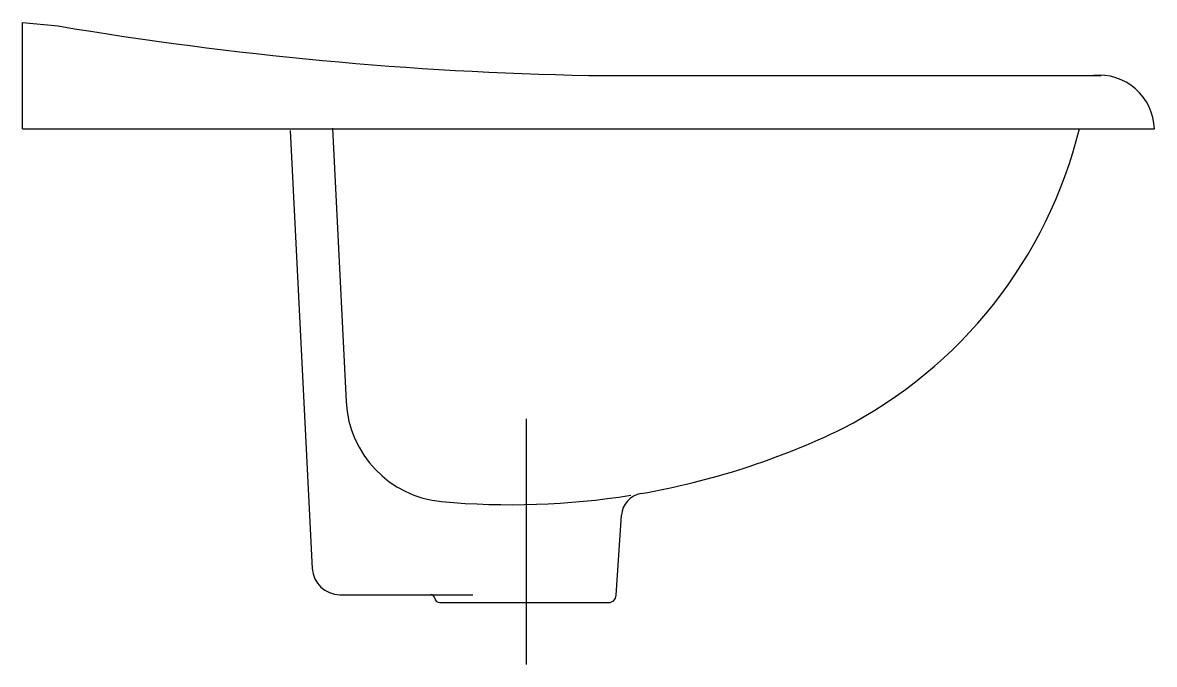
# Model space of a CAD drawing. Extents: x -1650.631 to -1650.207, y 1296.469 to 1296.709.
import ezdxf

# ---------------------------------------------------------------- set-up
doc = ezdxf.new("R2010")
doc.units = 0
doc.header["$LTSCALE"] = 0.2
doc.header["$MEASUREMENT"] = 0
doc.linetypes.add('AXES', pattern=[0.54, 0.3, -0.08, 0.08, -0.08])
doc.linetypes.add('CONTINU', pattern=[0])
doc.layers.get('0').update_dxf_attribs({"linetype": 'CONTINUOUS'})
doc.layers.add('DECA_EIXOS', color=5, linetype='AXES')

msp = doc.modelspace()

# ---------------------------------------------------------------- linework, layer by layer
at = {"linetype": 'CONTINU'}
for points in [[(-1650.63141, 1296.70889), (-1650.61816, 1296.70766)], [(-1650.63141, 1296.66916), (-1650.63141, 1296.70889)], [(-1650.4192, 1296.68916), (-1650.22729, 1296.68916)], [(-1650.63141, 1296.66916), (-1650.20736, 1296.66916)], [(-1650.53119, 1296.66858), (-1650.52291, 1296.50458)], [(-1650.51532, 1296.66938), (-1650.51015, 1296.56692)], [(-1650.40903, 1296.49454), (-1650.40703, 1296.52446)], [(-1650.51256, 1296.49474), (-1650.47841, 1296.49474)], [(-1650.47841, 1296.49474), (-1650.46268, 1296.49474)], [(-1650.47507, 1296.49178), (-1650.4648, 1296.49178)], [(-1650.4648, 1296.49178), (-1650.41186, 1296.49178)]]:
    msp.add_lwpolyline(points, dxfattribs=at)
for points in [[(-1650.61816, 1296.70766, 0.036878), (-1650.4192, 1296.68916)], [(-1650.20736, 1296.66916, 0.435606), (-1650.23021, 1296.68913)], [(-1650.32425, 1296.55693, 0.216926), (-1650.23544, 1296.66916)], [(-1650.51015, 1296.56692, 0.373323), (-1650.47441, 1296.52961)], [(-1650.39969, 1296.53262, 0.06996), (-1650.32425, 1296.55693)], [(-1650.47441, 1296.52961, 0.062488), (-1650.40358, 1296.53197)], [(-1650.39969, 1296.53262, 0.345906), (-1650.40703, 1296.52446)], [(-1650.52291, 1296.50458, 0.399517), (-1650.51256, 1296.49474)], [(-1650.47701, 1296.49347, 0.374973), (-1650.47841, 1296.49474)], [(-1650.47701, 1296.49347, 0.386943), (-1650.47507, 1296.49178)], [(-1650.41186, 1296.49178, 0.394937), (-1650.40903, 1296.49454)]]:
    msp.add_lwpolyline(points, format="xyb", dxfattribs=at)
at = {"layer": 'DECA_EIXOS'}
msp.add_lwpolyline([(-1650.44259, 1296.46866), (-1650.44259, 1296.56052)], dxfattribs=at)

doc.saveas('drawing.dxf')
